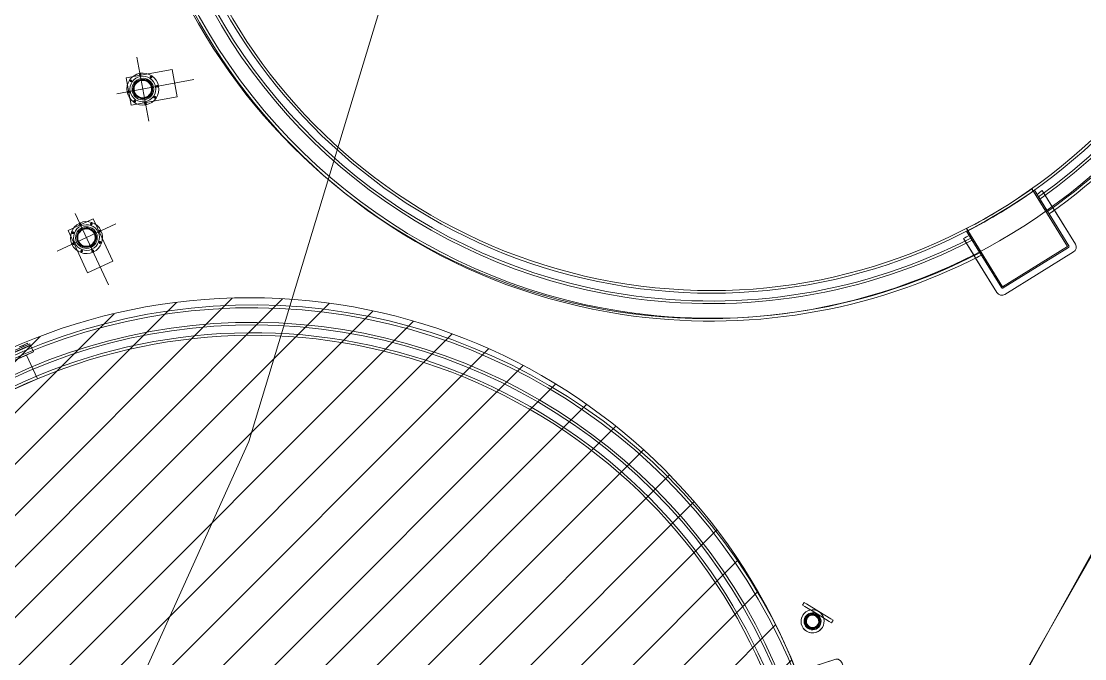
# Model space of a CAD drawing. Header units: metres. Extents: x -207 to 292, y -187 to 169.
# Drawn here: x -41.58 to -32.25, y -48.73 to -43.14 of the extents above; entities that cross this region are included whole.
import ezdxf

# ---------------------------------------------------------------- set-up
doc = ezdxf.new("R2010")
doc.units = ezdxf.units.M
for name, color, linetype, lineweight in [('C-TOPO', 7, 'Continuous', 9), ('C-TOPO-MAJR', 7, 'Continuous', 35), ('EQUIPOS PIS', 7, 'Continuous', 9), ('P-SANR-FIXT', 7, 'Continuous', 9), ('VEREDAS', 7, 'Continuous', 9)]:
    doc.layers.add(name, color=color, linetype=linetype, lineweight=lineweight)
doc.layers.add('PR10-ARQ-PL-001-Emplazamiento-C-1_dwg', color=7, linetype='Continuous', lineweight=9, true_color=0x767676)

# ---------------------------------------------------------------- blocks, each defined once
blk = doc.blocks.new('M_Estanque-Terraza - M_Estanque-Terraza-2331352-PLANTA EMPLAZAMIENTO ACTUALIZADO')
at = {"layer": 'P-SANR-FIXT'}
for p, q in [((-4.040416795202383, -2.859638459848837), (-4.465712095242936, -3.221935215639078)), ((-4.465712095242936, -3.221935215639078), (-4.040416795202383, -2.859638459848837)), ((-4.040416795202383, -2.859638459848837), (-4.465712095242935, -3.221935215639078)), ((-4.465712095242935, -3.221935215639078), (-4.040416795202383, -2.859638459848837)), ((-4.415126825659709, -3.252933119807108), (-3.975604335649138, -2.878516632692125)), ((-3.950353936854633, -2.872770385248484), (-4.407345126541831, -3.262067951980652)), ((-4.407345126541832, -3.262067951980653), (-3.967079772539975, -2.887018640533936)), ((-4.040416795202382, -2.859638459848837), (-4.175395265701847, -2.974622711870484)), ((-4.175395265701847, -2.974622711870484), (-4.040416795202382, -2.859638459848837)), ((-3.974151472842055, -2.877278980920369), (-4.142308672920273, -3.020527232300778)), ((-4.415126825659709, -3.252933119807109), (-4.007455510318372, -2.905649726450013)), ((-4.007455510318372, -2.905649726450013), (-4.415126825659709, -3.252933119807109)), ((-4.415126825659709, -3.252933119807109), (-4.007455510318371, -2.905649726450013)), ((-4.007455510318371, -2.905649726450013), (-4.415126825659709, -3.252933119807109)), ((-4.044317550173462, -2.937051431218491), (-4.161393721862911, -3.036785233071906)), ((-4.142308672920273, -3.020527232300778), (-4.00745551031839, -2.90564972644999)), ((-4.00745551031839, -2.90564972644999), (-4.142308672920273, -3.020527232300778)), ((-4.142308672920274, -3.020527232300779), (-4.026960435221602, -2.92226540739848)), ((-4.194497349752583, -2.990895224357112), (-4.465712095242935, -3.221935215639078)), ((-4.465712095242935, -3.221935215639078), (-4.194497349752583, -2.990895224357113)), ((-4.161393721862909, -3.036785233071905), (-4.415126825659709, -3.252933119807108)), ((-4.16139372186291, -3.036785233071906), (-4.41512682565971, -3.252933119807109)), ((-4.41512682565971, -3.252933119807109), (-4.16139372186291, -3.036785233071906)), ((-3.971765273346457, -3.773389296695103), (-4.407345126541831, -3.262067951980652)), ((-4.407345126541831, -3.262067951980652), (-3.971765273346457, -3.773389296695103)), ((-4.471350149641547, -3.292420762686673), (-4.011906419151343, -3.83175559273332)), ((-4.011906419151343, -3.83175559273332), (-4.471350149641547, -3.292420762686673)), ((-4.471350149641547, -3.292420762686673), (-4.011906419151343, -3.83175559273332)), ((-4.011906419151343, -3.83175559273332), (-4.471350149641547, -3.292420762686673)), ((-4.471350149641546, -3.292420762686673), (-4.011906419151342, -3.83175559273332)), ((-4.011906419151342, -3.83175559273332), (-4.471350149641546, -3.292420762686673)), ((-3.980900105520002, -3.78117099581298), (-4.416479958715376, -3.26984965109853)), ((-4.416479958715376, -3.26984965109853), (-3.980900105520002, -3.78117099581298)), ((-3.980900105520002, -3.78117099581298), (-4.416479958715375, -3.26984965109853)), ((-4.416479958715375, -3.26984965109853), (-3.980900105520002, -3.78117099581298)), ((-4.416479958715375, -3.26984965109853), (-3.980900105520002, -3.78117099581298)), ((-3.980900105520002, -3.78117099581298), (-4.416479958715375, -3.26984965109853)), ((-4.416479958715374, -3.26984965109853), (-3.980900105520002, -3.781170995812981)), ((-3.980900105520002, -3.781170995812981), (-4.416479958715374, -3.26984965109853)), ((3.616896543635101, -3.280770244174597), (3.462301177076958, -3.440858432617119)), ((3.616896543635101, -3.280770244174597), (3.462301177076958, -3.440858432617119)), ((3.54118734233202, -3.362348317609074), (3.616896543635134, -3.28077024417459)), ((-3.971765273346458, -3.773389296695103), (-3.518866512623485, -3.387577951740839)), ((-3.535820512493424, -3.40202057349086), (-3.971765273346457, -3.773389296695102)), ((-3.528679797437162, -3.411701441433038), (-3.96398357422858, -3.782524128868646)), ((-3.56049524269421, -3.438804098338843), (-3.96398357422858, -3.782524128868646)), ((-3.96398357422858, -3.782524128868646), (-3.56049524269421, -3.438804098338843)), ((-3.560495242694209, -3.438804098338843), (-3.96398357422858, -3.782524128868646)), ((-3.96398357422858, -3.782524128868646), (-3.560495242694209, -3.438804098338843)), ((-3.695203602239821, -3.553558250657354), (-3.527483943602543, -3.410682728165713)), ((-3.695203602239821, -3.553558250657354), (-3.560495242694213, -3.438804098338845)), ((-3.560495242694213, -3.438804098338845), (-3.695203602239821, -3.553558250657354)), ((3.462301177076986, -3.440858432617106), (3.54118734233202, -3.362348317609074)), ((3.462301177076986, -3.440858432617106), (3.630240040976676, -3.597463956752343)), ((3.825611749292637, -3.396797250733406), (3.585541558749922, -3.645397210477865)), ((3.825611749292635, -3.396797250733405), (3.585541558749921, -3.645397210477863)), ((3.779267649743269, -3.443141350282773), (3.630240040976615, -3.597463956752365)), ((3.779267649743269, -3.443141350282772), (3.630240040976616, -3.597463956752363)), ((3.869820985627201, -3.441006487067972), (3.631266744109884, -3.688036635642471)), ((3.869820985627201, -3.441006487067972), (3.631266744109884, -3.688036635642471)), ((3.633987757404742, -3.690574021589509), (3.87245178786179, -3.443637289302559)), ((3.633987757404744, -3.690574021589507), (3.872451787861789, -3.44363728930256)), ((-3.941420872103752, -3.837393647131926), (-3.520991015969288, -3.479241622173384)), ((-3.520991015969288, -3.479241622173384), (-3.941420872103752, -3.837393647131926)), ((-3.941420872103751, -3.837393647131926), (-3.520991015969288, -3.479241622173384)), ((-3.520991015969288, -3.479241622173384), (-3.941420872103751, -3.837393647131926)), ((-3.714268963433073, -3.569799480004647), (-3.597316679911884, -3.470171214895799)), ((-3.579978584807932, -3.455401393533686), (-3.695203602239822, -3.553558250657355)), ((-3.655800780078045, -3.594082158104051), (-3.520991015969287, -3.479241622173384)), ((-3.520991015969287, -3.479241622173384), (-3.655800780078045, -3.594082158104051)), ((3.881652700575787, -3.452838202016558), (3.643504172394239, -3.699448222133159)), ((3.881652700575787, -3.452838202016558), (3.643504172394239, -3.699448222133157)), ((-3.96398357422858, -3.782524128868646), (-3.714268963433072, -3.569799480004646)), ((-3.714268963433071, -3.569799480004646), (-3.96398357422858, -3.782524128868646)), ((-3.96398357422858, -3.782524128868646), (-3.714268963433071, -3.569799480004646)), ((-3.941420872103751, -3.837393647131926), (-3.674879928728476, -3.610335132587032)), ((-3.674879928728476, -3.610335132587032), (-3.941420872103751, -3.837393647131926)), ((3.630240040976676, -3.597463956752343), (3.585541558749945, -3.6453972104779)), ((3.705396087321405, -3.635357268047533), (3.681678967025035, -3.659917065070242)), ((3.705396087321405, -3.635357268047533), (3.681678967025035, -3.659917065070242)), ((3.709465301843394, -3.631143473056697), (3.685748181547023, -3.655703270079407)), ((3.709465301843394, -3.631143473056696), (3.685748181547023, -3.655703270079407)), ((3.585541558749945, -3.6453972104779), (3.631266744109917, -3.688036635642472)), ((3.633987757404741, -3.690574021589525), (3.643504172394256, -3.699448222133149)), ((3.667817215360306, -3.674271329121306), (3.653924047951126, -3.688658125128079)), ((3.653924047951159, -3.688658125128075), (3.661843194103412, -3.69630555567337)), ((3.661843194103367, -3.696305555673356), (3.675736361512547, -3.681918759666583)), ((3.681710382769485, -3.659884533114533), (3.667817215360306, -3.674271329121306)), ((3.675736361512548, -3.681918759666582), (3.689629528921727, -3.667531963659809)), ((3.68167896702509, -3.659917065070224), (3.689598113177343, -3.667564495615502)), ((3.68167896702509, -3.659917065070224), (3.689598113177343, -3.667564495615502)), ((3.68962952892177, -3.667531963659833), (3.681710382769517, -3.659884533114538)), ((3.689598113177277, -3.66756449561552), (3.713315233473648, -3.643004698592811)), ((3.689598113177277, -3.66756449561552), (3.713315233473648, -3.64300469859281)), ((3.693667327699266, -3.663350700624683), (3.717384447995637, -3.638790903601974)), ((3.693667327699265, -3.663350700624683), (3.717384447995636, -3.638790903601974))]:
    blk.add_line(p, q, dxfattribs=at)
at = {"layer": 'P-SANR-FIXT', "flags": 128}
for points in [[(-3.975604335649162, -2.878516632692142), (-3.983239514878572, -2.885020820874872), (-3.990874598344713, -2.89152492747964), (-3.998509586657818, -2.898028953026291), (-4.006144480397173, -2.904532898008303), (-4.013779280087912, -2.911036762873021), (-4.021413986368921, -2.917540548164694), (-4.029048599755545, -2.924044254322329), (-4.036683120826921, -2.930547881839276), (-4.044317550173461, -2.937051431218489)], [(-4.026960435221601, -2.92226540739848), (-4.021679741155123, -2.917766936974697), (-4.01639900266504, -2.913268428707733), (-4.011118219564208, -2.908769882438162), (-4.005837391664431, -2.904271298005666), (-4.000556518776451, -2.899772675249022), (-3.995275600709938, -2.895274014006096), (-3.98999463727349, -2.890775314113832), (-3.984713628274618, -2.88627657540826), (-3.979432573519741, -2.88177779772447), (-3.974151472842097, -2.877278980920319)], [(-3.967079772539974, -2.887018640533937), (-3.961504542546653, -2.882269263479516), (-3.955929264056569, -2.877519845112108), (-3.950353936854639, -2.872770385248488)], [(-3.597316679911883, -3.470171214895799), (-3.58969059613785, -3.463674774868235), (-3.582064454089319, -3.457178285198319), (-3.574438253391971, -3.450681745567171), (-3.566811993678642, -3.444185155662018), (-3.559185674622726, -3.437688515204629), (-3.551559295819152, -3.431191823849941), (-3.543932856935094, -3.424695081314432), (-3.536306357603394, -3.418198287285323), (-3.528679797437183, -3.411701441433058)], [(-3.527483943602548, -3.410682728165716), (-3.532733536325769, -3.415154704255416), (-3.537983100163989, -3.419626655738822), (-3.54323263522074, -3.424098582704125), (-3.548482141616922, -3.428570485254318), (-3.55373161947276, -3.433042363491821), (-3.55898106890781, -3.437514217518474), (-3.564230490040956, -3.441986047435556), (-3.569479882990424, -3.446457853343778), (-3.574729247873778, -3.450929635343289), (-3.579978584807932, -3.455401393533687)], [(-3.51886651262349, -3.387577951740844), (-3.524517877216599, -3.392392185657082), (-3.530169210460948, -3.397206392868215), (-3.535820512493421, -3.402020573490861)]]:
    blk.add_lwpolyline(points, dxfattribs=at)
at = {"layer": 'P-SANR-FIXT'}
for centre, radius, start, end in [((-1.696641881242665e-15, 0), 5.151627146850166, 8.142219984546603e-13, 180.0000000000002), ((-1.242570705970596e-15, 0), 5.151627146850166, 8.142219984546603e-13, 180.0000000000002), ((-1.242570705970596e-15, 0), 5.126627146850165, 359.9999999999996, 180.0000000000002), ((-1.656194243939091e-15, 0), 5.126627146850165, 359.9999999999996, 180.0000000000002), ((-2.165734258596785e-15, 0), 4.998277258842649, 359.9999999999996, 180.0000000000002), ((-2.165734258596785e-15, 0), 4.975544739836833, 359.9999999999991, 179.9999999999998), ((-3.248601387895178e-15, 0), 4.905907101428718, 1.017777498068325e-12, 180.0000000000002), ((-3.248601387895178e-15, 0), 4.88317458242289, 1.024138607431252e-12, 180.0000000000002), ((-1.696641881242665e-15, 0), 5.151627146850173, 179.9999999999999, 216.1201720375214), ((-1.242570705970596e-15, 0), 5.151627146850173, 179.9999999999999, 216.1201720375214), ((-1.242570705970596e-15, 0), 5.126627146850172, 180, 216.0991312427276), ((-1.656194243939091e-15, 0), 5.126627146850172, 180, 216.0991312427277), ((-1.624300693947589e-15, 0), 4.998277258842657, 180, 215.987783878764), ((-2.165734258596785e-15, 0), 4.975544739836832, 180, 215.9674621065571), ((-3.248601387895178e-15, 0), 4.905907101428718, 180.0000000000004, 5.088887490341627e-14), ((-3.248601387895178e-15, 0), 4.88317458242289, 180.0000000000004, 5.088887490341627e-14), ((-1.696641881242664e-15, 0), 5.151627146850165, 223.863765955861, 3.81666561775622e-14), ((-1.242570705970596e-15, 0), 5.151627146850165, 223.8637659558614, 5.088887490341627e-14), ((-1.242570705970596e-15, 0), 5.126627146850164, 223.8805470118528, 5.088887490341627e-14), ((-1.656194243939091e-15, 0), 5.126627146850164, 223.8805470118528, 5.088887490341627e-14), ((-2.165734258596785e-15, 0), 4.998277258842649, 223.9693490984683, 5.088887490341627e-14), ((-1.624300693947589e-15, 0), 4.975544739836824, 223.9855556571672, 359.9999999999993), ((-1.624300693947589e-15, -5.414335646491963e-15), 4.950000000000012, 215.2892676360974, 215.944402947308), ((-1.624300693947589e-15, -5.414335646491963e-15), 4.950000000000004, 215.289267636097, 215.9444029473076), ((-1.082867129298393e-15, -5.414335646491963e-15), 4.950000000000012, 215.2892676360974, 215.944402947308), ((-1.082867129298393e-15, -5.414335646491963e-15), 4.950000000000004, 215.289267636097, 215.9444029473076), ((-5.414335646491964e-16, -5.414335646491963e-15), 4.950000000000012, 215.2892676360974, 215.944402947308), ((-5.414335646491964e-16, -5.414335646491963e-15), 4.950000000000003, 215.289267636097, 215.9444029473076), ((-3.248601387895178e-15, 0), 4.908287668659788, 215.9062317935007, 224.0343856776587), ((0.03491037814524322, 0.02615400004515973), 4.950000000000012, 215.9127158314312, 216.0520336425471), ((-3.248601387895178e-15, 0), 4.884476012100338, 216.0253404395822, 223.9109628581406), ((-1.242897718946417e-15, 0), 5.126627146850172, 215.4667190775252, 216.0991312427276), ((-1.258406711240534e-15, 0), 5.126627146850166, 215.4667190775247, 216.0991312427272), ((-1.258406711240534e-15, 0), 5.151627146850173, 215.4908489971249, 216.1201720375214), ((-1.242897718946417e-15, 0), 5.151627146850166, 215.4908489971245, 216.120172037521), ((-4.433288348918444, -3.259997016362179), 0.05000000000000531, 130.4267163136498, 220.4267163136493), ((-4.433288348918444, -3.259997016362179), 0.05000000000000531, 130.4267163136498, 220.4267163136493), ((-4.433288348918444, -3.259997016362179), 0.05000000000000474, 130.4267163136493, 220.426716313649), ((-4.433288348918444, -3.259997016362179), 0.05000000000000474, 130.4267163136493, 220.426716313649), ((-4.433288348918443, -3.259997016362179), 0.05000000000000531, 130.4267163136498, 220.4267163136493), ((-4.433288348918443, -3.259997016362179), 0.05000000000000531, 130.4267163136498, 220.4267163136493), ((-4.407345126541832, -3.262067951980652), 0.01199999999999968, 130.4267163136519, 220.4267163136488), ((-4.407345126541832, -3.262067951980652), 0.01199999999999968, 130.4267163136503, 220.4267163136504), ((-4.407345126541831, -3.262067951980652), 0.01200000000000093, 130.4267163136522, 220.426716313649), ((-4.407345126541831, -3.262067951980652), 0.01200000000000026, 130.4267163136522, 220.426716313649), ((-4.407345126541831, -3.262067951980652), 0.01200000000000026, 130.4267163136528, 220.4267163136483), ((-4.407345126541831, -3.262067951980652), 0.01200000000000093, 130.4267163136522, 220.426716313649), ((-4.407345126541831, -3.262067951980652), 0.01200000000000093, 130.4267163136522, 220.426716313649), ((-4.407345126541831, -3.262067951980652), 0.01200000000000026, 130.4267163136528, 220.4267163136483), ((-1.624300693947589e-15, -5.414335646491963e-15), 4.950000000000011, 224.0039450770082, 224.6582919704757), ((-1.624300693947589e-15, -5.414335646491963e-15), 4.950000000000003, 224.0039450770077, 224.6582919704752), ((-1.082867129298393e-15, -5.414335646491963e-15), 4.950000000000011, 224.0039450770082, 224.6582919704757), ((-1.082867129298393e-15, -5.414335646491963e-15), 4.950000000000003, 224.0039450770077, 224.6582919704752), ((-5.414335646491964e-16, -5.414335646491963e-15), 4.950000000000011, 224.0039450770082, 224.6582919704757), ((-5.414335646491964e-16, -5.414335646491963e-15), 4.950000000000003, 224.0039450770077, 224.6582919704752), ((0.03491037814524322, 0.02615400004515973), 4.950000000000011, 223.8331395389415, 223.9722944382646), ((-1.242897718946415e-15, 0), 5.151627146850165, 223.8637659558602, 224.4923900501381), ((-1.258406711240532e-15, 0), 5.151627146850174, 223.8637659558607, 224.4923900501386), ((-1.258406711240532e-15, 0), 5.126627146850164, 223.8805470118516, 224.5122498991025), ((-1.242897718946415e-15, 0), 5.126627146850173, 223.8805470118521, 224.512249899103), ((-3.971765273346459, -3.773389296695103), 0.01199999999999963, 220.4267163136507, 310.426716313651), ((-3.971765273346459, -3.773389296695103), 0.01200000000000031, 220.4267163136487, 310.4267163136488), ((-3.971765273346458, -3.773389296695103), 0.01199999999999963, 220.4267163136507, 310.426716313651), ((-3.971765273346458, -3.773389296695103), 0.01199999999999997, 220.4267163136493, 310.4267163136496), ((-3.971765273346458, -3.773389296695103), 0.01199999999999997, 220.4267163136493, 310.4267163136496), ((-3.971765273346458, -3.773389296695103), 0.01199999999999997, 220.4267163136507, 310.4267163136496), ((-3.971765273346458, -3.773389296695103), 0.01199999999999997, 220.4267163136493, 310.4267163136496), ((-3.971765273346458, -3.773389296695103), 0.01199999999999997, 220.4267163136493, 310.4267163136496), ((-3.973844618428243, -3.799331846408827), 0.04999999999999809, 220.4267163136497, 310.4267163136496), ((-3.973844618428243, -3.799331846408827), 0.04999999999999809, 220.42671631365, 310.4267163136493), ((-3.973844618428243, -3.799331846408827), 0.04999999999999809, 220.4267163136497, 310.4267163136496), ((-3.973844618428243, -3.799331846408827), 0.04999999999999877, 220.4267163136504, 310.4267163136489), ((-3.973844618428242, -3.799331846408827), 0.04999999999999775, 220.4267163136498, 310.4267163136498), ((-3.973844618428242, -3.799331846408827), 0.04999999999999843, 220.4267163136506, 310.4267163136491)]:
    blk.add_arc(centre, radius, start, end, dxfattribs=at)
for centre, major_axis, ratio, start_param, end_param in [((0.0006866166117292522, 0.0005142145511236678), (-2.955066219970614, 3.944423570014109), 0.9956697135535815, 1.554547775760231, 1.556989900747394), ((0.001411537213606285, 0.00115859518208874), (-2.955605380118259, 3.945229623973812), 0.9956709452050666, 1.693391558944833, 1.695830507362701)]:
    blk.add_ellipse(centre, major_axis=major_axis, ratio=ratio, start_param=start_param, end_param=end_param, dxfattribs=at)
blk = doc.blocks.new('M_Conexión Tubería 01 - M_Conexión Tubería 01-2148525-PLANTA EMPLAZAMIENTO ACTUALIZADO')
at = {"layer": 'P-SANR-FIXT'}
for p, q in [((4.807982618820523e-19, 0.4560213596067047), (0, -0.2337193233431331)), ((-0.121056759530488, 0.2845488335453442), (-0.1223607600807408, -0.1248759958061844)), ((-0.1223607600807408, -0.1248759958061844), (-0.121056759530488, 0.2845488335453442)), ((-0.1210567595304881, 0.2845488335453442), (-0.1223607600807408, -0.1248759958061844)), ((-0.1223607600807408, -0.1248759958061844), (-0.1210567595304881, 0.2845488335453442)), ((0.1210567595304879, 0.2837777123542332), (-0.121056759530488, 0.2845488335453442)), ((-0.121056759530488, 0.2845488335453442), (0.1210567595304879, 0.2837777123542332)), ((0.1210567595304879, 0.2837777123542332), (-0.1210567595304881, 0.2845488335453442)), ((-0.1210567595304881, 0.2845488335453442), (0.1210567595304879, 0.2837777123542332)), ((0.1197527589802353, -0.1256471169972887), (0.1210567595304879, 0.2837777123542332)), ((0.1210567595304879, 0.2837777123542332), (0.1197527589802353, -0.1256471169972887)), ((0.1197527589802353, -0.1256471169972887), (0.1210567595304879, 0.2837777123542332)), ((0.1210567595304879, 0.2837777123542332), (0.1197527589802353, -0.1256471169972887)), ((-0.2852677441164753, -5.952338160474735e-19), (0, -9.217255125359901e-16)), ((0.2852677441164753, -5.952338160474735e-19), (0, -9.217255125359901e-16)), ((-0.1223607600807408, -0.1248759958061844), (0.1197527589802353, -0.1256471169972887)), ((0.1197527589802353, -0.1256471169972887), (-0.1223607600807408, -0.1248759958061844)), ((-0.1223607600807408, -0.1248759958061844), (0.1197527589802353, -0.1256471169972887)), ((0.1197527589802353, -0.1256471169972887), (-0.1223607600807408, -0.1248759958061844))]:
    blk.add_line(p, q, dxfattribs=at)
for centre, radius, start, end in [((-4.694572896239975e-19, 0), 0.1404376754616015, 4.071109992273301e-13, 180.0000000000003), ((-4.909815521444375e-19, 0), 0.1404376754616015, 4.071109992273301e-13, 180.0000000000003), ((-1.489132538099087e-19, 0), 0.1404376754616015, 4.071109992273301e-13, 180.0000000000003), ((-1.75697018796002e-19, 0), 0.1404376754616015, 4.071109992273301e-13, 180.0000000000003), ((-1.913208817045541e-19, 0), 0.1404376754616015, 4.071109992273301e-13, 180.0000000000003), ((-2.195926336343104e-19, 0), 0.1404376754616015, 4.071109992273301e-13, 180.0000000000003), ((-1.756970187960022e-19, 0), 0.1129167549637501, 4.071109992273301e-13, 180.0000000000001), ((-1.913208817045541e-19, 0), 0.1129167549637501, 4.071109992273301e-13, 180.0000000000001), ((-0.08958171441165648, 0.08958171441165631), 0.00799999999999999, 44.99999999999954, 224.9999999999987), ((-0.08958171441165648, 0.08958171441165631), 0.00800000000000001, 45.00000000000007, 224.9999999999991), ((-0.08958171441165658, 0.08958171441165622), 0.008, 44.99999999999957, 224.9999999999987), ((-0.08958171441165658, 0.08958171441165622), 0.008000000000000021, 45.00000000000011, 224.9999999999991), ((-0.08958171441165648, 0.08958171441165631), 0.007999999999999991, 224.9999999999993, 44.99999999999955), ((-0.08958171441165648, 0.08958171441165631), 0.00800000000000001, 224.9999999999997, 45), ((-0.08958171441165658, 0.08958171441165622), 0.007999999999999991, 224.9999999999994, 44.99999999999951), ((-0.08958171441165658, 0.08958171441165622), 0.007999999999999991, 224.9999999999997, 44.99999999999997), ((-1.102255932744489e-19, 0), 0.09511743380836475, 4.007498898644031e-13, 180.0000000000002), ((-1.489132538099087e-19, 0), 0.09511743380836475, 4.007498898644031e-13, 180.0000000000002), ((-0.08958171441165658, 0.08958171441165622), 0.005000000000000002, 44.9999999999995, 224.9999999999988), ((-0.08958171441165658, 0.08958171441165622), 0.005000000000000022, 44.99999999999989, 224.9999999999992), ((9.879739200808176e-15, 0.1266876754616023), 0.008000000000000038, 3.180554681463517e-13, 180.0000000000001), ((1.002355749141812e-14, 0.1266876754616023), 0.007999999999999998, 8.237636624990509e-13, 180.0000000000006), ((1.002355749141812e-14, 0.1266876754616023), 0.008000000000000038, 3.180554681463517e-13, 180.0000000000001), ((9.879739200808176e-15, 0.1266876754616023), 0.007999999999999998, 8.221733851583191e-13, 180.0000000000006), ((9.879739200808176e-15, 0.1266876754616023), 0.008000000000000005, 180.0000000000005, 359.9999999999994), ((1.002355749141812e-14, 0.1266876754616023), 0.00799999999999999, 180.0000000000009, 5.088887490341627e-14), ((1.002355749141812e-14, 0.1266876754616023), 0.008000000000000005, 180.0000000000005, 1.017777498068325e-13), ((9.879739200808176e-15, 0.1266876754616023), 0.007999999999999993, 180.0000000000008, 6.106664988409952e-13), ((1.002355749141812e-14, 0.1266876754616023), 0.004999999999999996, 1.660249543723956e-12, 180.000000000001), ((1.002355749141812e-14, 0.1266876754616023), 0.005000000000000011, 1.170444122778574e-12, 180.0000000000002), ((1.002355749141812e-14, 0.1266876754616023), 0.005000000000000016, 8.078608890917333e-13, 180.0000000000002), ((1.002355749141812e-14, 0.1266876754616023), 0.004999999999999998, 1.307207974081505e-12, 180.000000000001), ((1.002355749141812e-14, 0.1266876754616023), 0.005000000000000011, 1.170444122778574e-12, 180.0000000000002), ((1.002355749141812e-14, 0.1266876754616023), 0.004999999999999996, 1.660249543723956e-12, 180.000000000001), ((1.002355749141812e-14, 0.1266876754616023), 0.005000000000000004, 180.0000000000009, 5.59777623937579e-13), ((1.002355749141812e-14, 0.1266876754616023), 0.004999999999999986, 180.0000000000004, 1.017777498068325e-13), ((1.002355749141812e-14, 0.1266876754616023), 0.004999999999999986, 180.0000000000004, 1.017777498068325e-13), ((1.002355749141812e-14, 0.1266876754616023), 0.005000000000000004, 180.0000000000009, 5.59777623937579e-13), ((1.002355749141812e-14, 0.1266876754616023), 0.004999999999999986, 180.0000000000004, 359.9999999999994), ((1.002355749141812e-14, 0.1266876754616023), 0.004999999999999989, 180.000000000001, 5.088887490341627e-14), ((0.08958171441165441, 0.08958171441165154), 0.007999999999999991, 134.9999999999991, 314.9999999999987), ((0.08958171441165441, 0.08958171441165154), 0.007999999999999991, 134.9999999999995, 314.999999999999), ((0.08958171441165431, 0.08958171441165164), 0.008, 134.9999999999991, 314.9999999999986), ((0.08958171441165431, 0.08958171441165164), 0.007999999999999991, 134.9999999999994, 314.999999999999), ((0.08958171441165441, 0.08958171441165154), 0.00800000000000001, 314.9999999999986, 134.9999999999983), ((0.08958171441165441, 0.08958171441165154), 0.007999999999999991, 314.999999999999, 134.9999999999988), ((0.08958171441165431, 0.08958171441165164), 0.008, 314.9999999999986, 134.9999999999985), ((0.08958171441165431, 0.08958171441165164), 0.007999999999999991, 314.9999999999991, 134.9999999999989), ((0.08958171441165431, 0.08958171441165164), 0.005000000000000012, 314.9999999999985, 134.9999999999981), ((0.08958171441165431, 0.08958171441165164), 0.005000000000000002, 314.999999999999, 134.9999999999988), ((-4.694572896239975e-19, 0), 0.1404376754616015, 180.0000000000002, 1.017777498068325e-13), ((-4.909815521444375e-19, 0), 0.1404376754616015, 180.0000000000002, 1.017777498068325e-13), ((-1.489132538099087e-19, 0), 0.1404376754616015, 180.0000000000002, 1.017777498068325e-13), ((-1.75697018796002e-19, 0), 0.1404376754616015, 180.0000000000002, 1.017777498068325e-13), ((-1.913208817045541e-19, 0), 0.1404376754616015, 180.0000000000002, 1.017777498068325e-13), ((-2.195926336343104e-19, 0), 0.1404376754616015, 180.0000000000002, 1.017777498068325e-13), ((-0.1266876754615931, 1.078433293065306e-14), 0.008000000000000007, 90.00000000000061, 270.0000000000002), ((-0.1266876754615931, 1.078433293065306e-14), 0.007999999999999998, 90.00000000000097, 270.0000000000006), ((-0.1266876754615931, 1.091969132181535e-14), 0.008000000000000007, 90.00000000000061, 270.0000000000002), ((-0.1266876754615931, 1.091969132181535e-14), 0.007999999999999998, 90.00000000000097, 270.0000000000006), ((-0.1266876754615931, 1.091969132181535e-14), 0.005000000000000001, 90.00000000000006, 270), ((-0.1266876754615931, 1.091969132181535e-14), 0.005000000000000002, 90.00000000000037, 270.0000000000003), ((-0.1266876754615931, 1.078433293065306e-14), 0.007999999999999993, 270.0000000000001, 89.9999999999999), ((-0.1266876754615931, 1.078433293065306e-14), 0.008000000000000031, 270.0000000000007, 90.00000000000034), ((-0.1266876754615931, 1.091969132181535e-14), 0.007999999999999993, 270.0000000000001, 89.9999999999999), ((-0.1266876754615931, 1.091969132181535e-14), 0.008000000000000031, 270.0000000000007, 90.00000000000034), ((-0.1266876754615931, 1.091969132181535e-14), 0.004999999999999998, 270.0000000000002, 89.99999999999993), ((-0.1266876754615931, 1.091969132181535e-14), 0.005000000000000011, 270.0000000000007, 90.0000000000004), ((-1.756970187960022e-19, 0), 0.1129167549637501, 180.0000000000002, 1.526666247102488e-13), ((-1.913208817045541e-19, 0), 0.1129167549637501, 180.0000000000002, 1.526666247102488e-13), ((-1.102255932744489e-19, 0), 0.09511743380836474, 180.0000000000002, 5.088887490341627e-14), ((-1.489132538099087e-19, 0), 0.09511743380836474, 180.0000000000002, 5.088887490341627e-14), ((-0.08958171441165658, 0.08958171441165622), 0.004999999999999992, 224.9999999999989, 44.99999999999904), ((-0.08958171441165658, 0.08958171441165622), 0.005000000000000002, 224.9999999999995, 44.9999999999996), ((-4.694572896239978e-19, 0), 0.08511743380836281, 359.9999999999996, 179.9999999999998), ((-3.493639899714794e-19, 0), 0.08511743380836281, 359.9999999999996, 179.9999999999998), ((-3.483015126168794e-19, 0), 0.08511743380836281, 2.671665932429354e-13, 179.9999999999998), ((-3.657967806128369e-19, 0), 0.08511743380836267, 4.198332179531842e-13, 180.0000000000003), ((-2.195926336343104e-19, 0), 0.08511743380836269, 4.071109992273301e-13, 180.0000000000002), ((-3.329311993301213e-19, 0), 0.08511743380836267, 7.760553422770981e-13, 180.0000000000003), ((-4.694572896239978e-19, 0), 0.0851174338083628, 179.9999999999998, 359.9999999999992), ((-3.493639899714794e-19, 0), 0.08511743380836283, 179.9999999999998, 359.9999999999989), ((-3.483015126168794e-19, 0), 0.0851174338083628, 179.9999999999998, 359.9999999999985), ((-3.657967806128369e-19, 0), 0.08511743380836267, 180.0000000000002, 359.9999999999994), ((-2.195926336343104e-19, 0), 0.08511743380836267, 180.0000000000002, 5.088887490341627e-14), ((-3.329311993301213e-19, 0), 0.08511743380836267, 180.0000000000002, 359.999999999999), ((6.475419452195454e-21, 0), 0.08164200972660798, 359.9999999999996, 179.9999999999998), ((-9.806885139100636e-19, 0), 0.08164200972660787, 4.071109992273301e-13, 180.0000000000002), ((6.475419452195454e-21, 0), 0.08164200972660797, 179.9999999999998, 359.9999999999992), ((-9.806885139100636e-19, 0), 0.08164200972660786, 180.0000000000002, 5.088887490341627e-14), ((-1.557710568941704e-18, 0), 0.07664200972660785, 4.198332179531842e-13, 180.0000000000003), ((-1.557710568941704e-18, 0), 0.07664200972660799, 359.9999999999996, 179.9999999999998), ((-1.557710568941704e-18, 0), 0.07664200972660785, 4.198332179531842e-13, 180.0000000000003), ((-1.557710568941704e-18, 0), 0.07664200972660799, 359.9999999999996, 179.9999999999998), ((-1.557710568941704e-18, 0), 0.07664200972660788, 4.007498898644031e-13, 180.0000000000002), ((-1.557710568941704e-18, 0), 0.07664200972660799, 359.9999999999996, 179.9999999999998), ((-1.557710568941704e-18, 0), 0.07664200972660799, 359.9999999999996, 179.9999999999998), ((-1.557710568941704e-18, 0), 0.07664200972660788, 4.007498898644031e-13, 180.0000000000002), ((-1.557710568941704e-18, 0), 0.07664200972660787, 180.0000000000002, 359.9999999999994), ((-1.557710568941704e-18, 0), 0.07664200972660799, 179.9999999999998, 359.9999999999989), ((-1.557710568941704e-18, 0), 0.07664200972660787, 180.0000000000002, 359.9999999999994), ((-1.557710568941704e-18, 0), 0.07664200972660799, 179.9999999999998, 359.9999999999989), ((-1.557710568941704e-18, 0), 0.07664200972660787, 180.0000000000002, 359.999999999999), ((-1.557710568941704e-18, 0), 0.07664200972660798, 179.9999999999998, 359.9999999999985), ((-1.557710568941704e-18, 0), 0.07664200972660798, 179.9999999999998, 359.9999999999985), ((-1.557710568941704e-18, 0), 0.07664200972660787, 180.0000000000002, 359.999999999999), ((0.08958171441165431, 0.08958171441165164), 0.005000000000000012, 134.999999999999, 314.9999999999986), ((0.08958171441165431, 0.08958171441165164), 0.004999999999999992, 134.9999999999994, 314.999999999999), ((0.1266876754615873, 6.996336843201334e-15), 0.007999999999999991, 89.99999999999913, 269.9999999999986), ((0.1266876754615873, 6.996336843201334e-15), 0.00800000000000001, 89.99999999999946, 269.9999999999991), ((0.1266876754615873, 7.131695234363634e-15), 0.007999999999999991, 89.99999999999912, 269.9999999999986), ((0.1266876754615873, 7.131695234363634e-15), 0.00800000000000001, 89.99999999999946, 269.9999999999991), ((0.1266876754615873, 7.131695234363634e-15), 0.005000000000000001, 89.99999999999909, 269.9999999999987), ((0.1266876754615873, 7.131695234363634e-15), 0.005000000000000003, 89.99999999999974, 269.9999999999991), ((0.1266876754615873, 6.996336843201334e-15), 0.00799999999999999, 269.9999999999985, 89.99999999999832), ((0.1266876754615873, 6.996336843201334e-15), 0.00800000000000001, 269.9999999999989, 89.99999999999882), ((0.1266876754615873, 7.131695234363634e-15), 0.00799999999999999, 269.9999999999986, 89.99999999999832), ((0.1266876754615873, 7.131695234363634e-15), 0.00800000000000001, 269.9999999999989, 89.99999999999885), ((0.1266876754615873, 7.131695234363634e-15), 0.004999999999999998, 269.9999999999986, 89.99999999999834), ((0.1266876754615873, 7.131695234363634e-15), 0.005000000000000011, 269.9999999999991, 89.99999999999882), ((-0.08958171441165594, -0.08958171441165307), 0.00800000000000001, 135.0000000000002, 314.9999999999997), ((-0.08958171441165594, -0.08958171441165307), 0.00799999999999999, 135.0000000000007, 315.0000000000001), ((-0.08958171441165604, -0.08958171441165297), 0.00800000000000001, 135.0000000000002, 314.9999999999997), ((-0.08958171441165604, -0.08958171441165297), 0.008, 135.0000000000006, 315.0000000000001), ((-0.08958171441165594, -0.08958171441165307), 0.008, 315.0000000000001, 135), ((-0.08958171441165594, -0.08958171441165307), 0.00799999999999999, 315.0000000000005, 135.0000000000004), ((-0.08958171441165604, -0.08958171441165297), 0.008, 315.0000000000001, 135), ((-0.08958171441165604, -0.08958171441165297), 0.008, 315.0000000000005, 135.0000000000004), ((-0.08958171441165604, -0.08958171441165297), 0.005000000000000011, 135.0000000000001, 314.9999999999998), ((-0.08958171441165604, -0.08958171441165297), 0.005000000000000002, 135.0000000000005, 315.0000000000002), ((-0.08958171441165604, -0.08958171441165297), 0.005000000000000002, 315.0000000000001, 134.9999999999999), ((-0.08958171441165604, -0.08958171441165297), 0.004999999999999992, 315.0000000000005, 135.0000000000003), ((0.0895817144116576, -0.08958171441165932), 0.00799999999999999, 44.99999999999954, 224.9999999999988), ((0.0895817144116576, -0.08958171441165932), 0.00800000000000001, 45.00000000000001, 224.9999999999992), ((0.08958171441165749, -0.08958171441165942), 0.00799999999999999, 44.99999999999954, 224.9999999999988), ((0.08958171441165749, -0.08958171441165942), 0.008, 44.9999999999999, 224.9999999999992), ((0.0895817144116576, -0.08958171441165932), 0.007999999999999991, 224.9999999999989, 44.9999999999993), ((0.0895817144116576, -0.08958171441165932), 0.008, 224.9999999999994, 44.99999999999975), ((0.08958171441165749, -0.08958171441165942), 0.007999999999999991, 224.9999999999989, 44.99999999999923), ((0.08958171441165749, -0.08958171441165942), 0.00800000000000001, 224.9999999999995, 44.99999999999979), ((0.08958171441165749, -0.08958171441165942), 0.005000000000000002, 44.99999999999944, 224.9999999999988), ((0.08958171441165749, -0.08958171441165942), 0.005000000000000002, 44.99999999999989, 224.9999999999992), ((0.08958171441165749, -0.08958171441165942), 0.004999999999999982, 224.9999999999989, 44.99999999999887), ((0.08958171441165749, -0.08958171441165942), 0.005000000000000022, 224.9999999999996, 44.99999999999961), ((7.131695234363634e-15, -0.126687675461606), 0.008000000000000005, 359.9999999999996, 179.9999999999997), ((7.131695234363634e-15, -0.126687675461606), 0.007999999999999985, 4.707220928566004e-13, 180.0000000000003), ((7.275513524973575e-15, -0.126687675461606), 0.008000000000000005, 359.9999999999996, 179.9999999999997), ((7.275513524973575e-15, -0.126687675461606), 0.007999999999999985, 4.770832022195275e-13, 180.0000000000003), ((7.131695234363634e-15, -0.126687675461606), 0.008000000000000004, 179.9999999999997, 359.9999999999988), ((7.131695234363634e-15, -0.126687675461606), 0.007999999999999978, 180.0000000000002, 359.9999999999994), ((7.275513524973575e-15, -0.126687675461606), 0.008000000000000004, 179.9999999999997, 359.9999999999988), ((7.275513524973575e-15, -0.126687675461606), 0.007999999999999978, 180.0000000000002, 359.9999999999993), ((7.275513524973575e-15, -0.126687675461606), 0.005000000000000007, 359.9999999999996, 179.9999999999996), ((7.275513524973575e-15, -0.126687675461606), 0.005000000000000006, 2.798888119687895e-13, 180.0000000000003), ((7.275513524973575e-15, -0.126687675461606), 0.005, 179.9999999999997, 359.9999999999991), ((7.275513524973575e-15, -0.126687675461606), 0.004999999999999999, 180.0000000000003, 359.9999999999994)]:
    blk.add_arc(centre, radius, start, end, dxfattribs=at)
blk = doc.blocks.new('M_Tuberia Alimentación-04 - M_Tuberia Alimentación-04-2210629-PLANTA EMPLAZAMIENTO ACTUALIZADO')
at = {"layer": 'P-SANR-FIXT'}
for p, q in [((-0.1497388980082233, -0.07543823815694359), (-0.1497388980082233, -0.1028066772740441)), ((-0.1261360101369423, -0.07543823815699191), (-0.1497388980082514, -0.07543823815699191)), ((-2.165734258596785e-15, -0.07543823815699191), (-0.1261360101369424, -0.07543823815699191)), ((-0.1261360101369425, -0.07543823815699191), (2.165734258596785e-15, -0.07543823815699191)), ((0.1261360101369422, -0.07543823815699191), (-2.165734258596785e-15, -0.07543823815699191)), ((2.165734258596785e-15, -0.07543823815699191), (0.1261360101369425, -0.07543823815699191)), ((0.1497388980082514, -0.07543823815699191), (0.1261360101369422, -0.07543823815699191)), ((0.1497388980082926, -0.1028066772740095), (0.1497388980082926, -0.07543823815696092)), ((-0.1497388980082514, -0.1028066772740843), (-0.1261360101369421, -0.1028066772740843)), ((2.165734258596785e-15, -0.1028066772740843), (-0.1261360101369425, -0.1028066772740843)), ((-0.1261360101369424, -0.1028066772740843), (-2.165734258596785e-15, -0.1028066772740843)), ((0.1261360101369425, -0.1028066772740843), (2.165734258596785e-15, -0.1028066772740843)), ((-2.165734258596785e-15, -0.1028066772740843), (0.1261360101369422, -0.1028066772740843)), ((0.1261360101369421, -0.1028066772740843), (0.1497388980082514, -0.1028066772740843))]:
    blk.add_line(p, q, dxfattribs=at)
for centre, radius, start, end in [((-5.95628119143161e-16, 0), 0.1011360101369438, 359.9999999999996, 179.9999999999998), ((-5.141653318819093e-16, 0), 0.1011360101369436, 4.007498898644031e-13, 180.0000000000002), ((-3.443067541882518e-16, 0), 0.1011360101369436, 4.007498898644031e-13, 180.0000000000002), ((-2.541777129630463e-16, 0), 0.1011360101369436, 4.007498898644031e-13, 180.0000000000002), ((-5.95628119143161e-16, 0), 0.1011360101369438, 179.9999999999998, 359.9999999999992), ((-5.141653318819093e-16, 0), 0.1011360101369436, 180.0000000000002, 5.088887490341627e-14), ((-3.443067541882518e-16, 0), 0.1011360101369436, 180.0000000000002, 5.088887490341627e-14), ((-2.541777129630463e-16, 0), 0.1011360101369436, 180.0000000000002, 5.088887490341627e-14), ((-5.141653318819093e-16, 0), 0.07431454664681815, 4.071109992273301e-13, 180.0000000000002), ((-3.443067541882516e-16, 0), 0.07431454664681815, 4.071109992273301e-13, 180.0000000000002), ((-5.141653318819093e-16, 0), 0.07431454664681814, 180.0000000000002, 5.088887490341627e-14), ((-3.443067541882516e-16, 0), 0.07431454664681814, 180.0000000000002, 5.088887490341627e-14), ((-2.681567794850715e-16, 0), 0.06651828676910217, 359.9999999999996, 179.9999999999998), ((-2.526522263161353e-16, 0), 0.06651828676910208, 4.007498898644031e-13, 180.0000000000002), ((-2.681567794850715e-16, 0), 0.06651828676910217, 179.9999999999998, 359.9999999999992), ((-2.526522263161353e-16, 0), 0.06651828676910206, 180.0000000000002, 5.088887490341627e-14), ((-2.526522263161352e-16, 0), 0.05974962430035019, 4.134721085902572e-13, 180.0000000000002), ((-1.627273256316785e-16, 0), 0.05974962430035018, 4.134721085902572e-13, 180.0000000000002), ((-2.526522263161352e-16, 0), 0.05974962430035018, 180.0000000000002, 2.035554996136651e-13), ((-1.627273256316785e-16, 0), 0.05974962430035018, 180.0000000000002, 2.035554996136651e-13), ((0, 0), 0.05724962430035028, 359.9999999999996, 179.9999999999998), ((0, 0), 0.0572496243003502, 4.071109992273301e-13, 180.0000000000002), ((0, 0), 0.05724962430035026, 179.9999999999998, 359.9999999999994), ((0, 0), 0.05724962430035019, 180.0000000000002, 2.035554996136651e-13), ((-9.777554555392722e-16, 0), 0.05474962430035028, 359.9999999999996, 179.9999999999997), ((-4.043365324442325e-16, 0), 0.05474962430035021, 4.071109992273301e-13, 180.0000000000002), ((-9.777554555392722e-16, 0), 0.05474962430035028, 179.9999999999998, 359.9999999999994), ((-4.043365324442325e-16, 0), 0.05474962430035019, 180.0000000000002, 1.526666247102488e-13)]:
    blk.add_arc(centre, radius, start, end, dxfattribs=at)
blk = doc.blocks.new('YADRAN_LASQUEMAS_ARQ_MO_002_TERRAZAS_rvt-1-PLANTA EMPLAZAMIENTO ACTUALIZADO')
at = {"layer": 'P-SANR-FIXT', "lineweight": 9}
for name, p, rotation in [('M_Estanque-Terraza - M_Estanque-Terraza-2331352-PLANTA EMPLAZAMIENTO ACTUALIZADO', (-35.525904248667, -40.61359793900521), 81.30156703698499), ('M_Conexión Tubería 01 - M_Conexión Tubería 01-2148525-PLANTA EMPLAZAMIENTO ACTUALIZADO', (-40.50901624873251, -43.72981201098892), 280.5924839873556), ('M_Estanque-Terraza - M_Estanque-Terraza-2331352-PLANTA EMPLAZAMIENTO ACTUALIZADO', (-39.54668689923015, -50.77411639748594), 157.5555813606293), ('M_Conexión Tubería 01 - M_Conexión Tubería 01-2148525-PLANTA EMPLAZAMIENTO ACTUALIZADO', (-41.00348929853825, -45.03219707111072), 204.9999999999999), ('M_Tuberia Alimentación-04 - M_Tuberia Alimentación-04-2210629-PLANTA EMPLAZAMIENTO ACTUALIZADO', (-34.63440667115527, -48.39828962321882), 148.4099999999993)]:
    blk.add_blockref(name, p, dxfattribs=dict(at, rotation=rotation))
blk = doc.blocks.new('PR10-ARQ-PL-001-Emplazamiento-C-1_dwg-674643-PLANTA EMPLAZAMIENTO ACTUALIZADO')
at = {"lineweight": 9, "true_color": 0x0000ff}
h = blk.add_hatch(dxfattribs=at)
h.set_pattern_fill('FP_4', color=5, style=0, pattern_type=2)
h.set_pattern_definition([(45, (0, 0), (-0.2245064030267289, 0.2245064030267289), [])])
h.paths.add_polyline_path([(-39.57342253014451, -55.85470685876911), (-39.29095815834258, -55.84630093886245), (-39.0689126302172, -55.8299218767082), (-38.81817730737163, -55.79899662425125), (-38.56926143641938, -55.75580562345145), (-38.32276467749605, -55.70045292521291), (-38.07928086288441, -55.63307187903391), (-37.83939656642059, -55.55382481175661), (-37.6036896903861, -55.46290263650734), (-37.37272807329077, -55.36052439277002), (-37.14706812190011, -55.24693671870121), (-36.92725347080244, -55.1224132569568), (-36.71381367274581, -54.98725399546306), (-36.50726292289873, -54.84178454471949), (-36.30809882010944, -54.68635535337462), (-36.11680116814616, -54.52134086396432), (-35.93383081980823, -54.34713861084714), (-35.75962856669105, -54.16416826250921), (-35.59461407728075, -53.97287061054593), (-35.43918488593584, -53.77370650775661), (-35.29371543519231, -53.5671557579096), (-35.15855617369857, -53.35371595985289), (-35.03403271195413, -53.13390130875526), (-34.92044503788528, -52.9082413573646), (-34.81806679414802, -52.67727974026931), (-34.72714461889873, -52.44157286423481), (-34.64789755162143, -52.20168856777099), (-34.58051650544245, -51.95820475315935), (-34.52516380720388, -51.71170799423599), (-34.48197280640412, -51.46279212328373), (-34.45104755394713, -51.21205680043817), (-34.43246255147491, -50.96010606905381), (-34.42855241619807, -50.61426898447577), (-34.43246255147491, -50.45498773196791), (-34.45104755394713, -50.20303700058356), (-34.48197280640409, -49.95230167773799), (-34.52516380720385, -49.70338580678574), (-34.58051650544242, -49.45688904786241), (-34.64789755162143, -49.21340523325076), (-34.72714461889869, -48.97352093678695), (-34.81806679414799, -48.73781406075245), (-34.92044503788528, -48.50685244365717), (-35.0340327119541, -48.28119249226646), (-35.15855617369854, -48.06137784116883), (-35.30205862839905, -47.83609161897179), (-35.4391848859358, -47.64138729326512), (-35.59461407728069, -47.44222319047575), (-35.79313408280947, -47.21573359440308), (-35.93383081980816, -47.06795519017458), (-36.11680116814609, -46.89375293705741), (-36.30809882010936, -46.72873844764711), (-36.5072629228987, -46.5733092563022), (-36.71381367274574, -46.42783980555867), (-36.92725347080241, -46.29268054406492), (-37.14706812190007, -46.16815708232048), (-37.3727280732907, -46.05456940825167), (-37.60368969038603, -45.95219116451438), (-37.83939656642052, -45.86126898926508), (-38.07928086288437, -45.78202192198778), (-38.32276467749598, -45.7146408758088), (-38.56926143641932, -45.65928817757024), (-38.81817730737156, -45.61609717677048), (-39.06891263021713, -45.58517192431349), (-39.32086336160149, -45.56658692184126), (-39.57342253014444, -45.56038694225255), (-39.82598169868739, -45.56658692184126), (-40.07793243007171, -45.58517192431349), (-40.32866775291731, -45.61609717677045), (-40.57758362386956, -45.6592881775702), (-40.82408038279293, -45.71464087580877), (-41.06756419740454, -45.78202192198775), (-41.30744849386836, -45.86126898926508), (-41.54315536990285, -45.95219116451435), (-41.77411698699817, -46.05456940825163), (-41.99977693838884, -46.16815708232045), (-42.21959158948651, -46.29268054406485), (-42.43303138754317, -46.42783980555863), (-42.63958213739022, -46.57330925630216), (-42.83874624017951, -46.72873844764707), (-43.03004389214279, -46.89375293705734), (-43.21301424048075, -47.06795519017452), (-43.3872164935979, -47.25092553851244), (-43.55223098300819, -47.44222319047572), (-43.70766017435311, -47.64138729326505), (-43.85312962509667, -47.84793804311205), (-43.98828888659038, -48.06137784116876), (-44.11281234833482, -48.28119249226639), (-44.22640002240367, -48.50685244365706), (-44.32877826614092, -48.73781406075235), (-44.41970044139022, -48.97352093678688), (-44.53769427164224, -49.35341804379504), (-44.56632855484653, -49.4568890478623), (-44.6216812530851, -49.70338580678567), (-44.66487225388489, -49.95230167773792), (-44.69579750634181, -50.20303700058352), (-44.71829264409092, -50.61426898447577), (-44.72058248840275, -50.70754690051083), (-44.71438250881407, -50.96010606905378), (-44.69579750634181, -51.2120568004381), (-44.66487225388489, -51.4627921232837), (-44.6216812530851, -51.71170799423595), (-44.56632855484653, -51.95820475315928), (-44.49894750866752, -52.20168856777093), (-44.41970044139025, -52.44157286423478), (-44.32877826614096, -52.67727974026927), (-44.2264000224037, -52.90824135736452), (-44.11281234833485, -53.13390130875519), (-43.96376313752876, -53.39244634997971), (-43.85312962509667, -53.56715575790957), (-43.70766017435314, -53.77370650775657), (-43.55223098300826, -53.9728706105459), (-43.38721649359793, -54.16416826250918), (-43.21301424048079, -54.34713861084714), (-43.03004389214282, -54.52134086396428), (-42.78878223387569, -54.72534764660112), (-42.63958213739025, -54.84178454471946), (-42.43303138754321, -54.98725399546302), (-42.21959158948653, -55.12241325695677), (-41.99977693838888, -55.24693671870117), (-41.77411698699824, -55.36052439277002), (-41.54315536990292, -55.46290263650731), (-41.30744849386843, -55.55382481175658), (-41.06756419740461, -55.63307187903391), (-40.82408038279296, -55.70045292521288), (-40.57758362386963, -55.75580562345145), (-40.32866775291738, -55.79899662425125), (-40.07793243007181, -55.8299218767082), (-39.82598169868746, -55.84850687918039)])
at = {"layer": 'C-TOPO', "flags": 128}
for points in [[(-40.37416816406257, -68.51514349365256), (-38.64909439086921, -64.2454273681642), (-37.26418125000007, -60.81765054931655), (-36.20617606201179, -58.1304471313478), (-34.69376372680668, -54.28910020751964), (-34.24820022583015, -53.15742509765639), (-34.18605053100597, -52.92548111572276), (-34.80862880859382, -52.63516860351577), (-33.4284804931641, -49.6754283325196), (-33.26539044799809, -49.75147485351573), (-32.69527175903324, -48.72296088867198), (-31.74366240234385, -47.00620521240241)], [(-43.88589334716807, -77.29448668212909), (-42.56551812744151, -73.993534680176), (-40.5389906616212, -68.92720206298839), (-40.37416816406257, -68.51514349365256), (-38.64909439086921, -64.2454273681642), (-37.26418125000007, -60.81765054931655), (-36.20617606201179, -58.1304471313478), (-34.69376372680668, -54.28910020751964), (-34.24820022583015, -53.15742509765639), (-34.18605053100597, -52.92548111572276), (-34.80862880859382, -52.63516860351577), (-33.4284804931641, -49.6754283325196), (-33.26539044799809, -49.75147485351573), (-32.69527175903324, -48.72296088867198), (-31.74366240234385, -47.00620521240241), (-29.80782242431648, -42.1357676147462), (-28.61768111572273, -39.1414480590821), (-28.36526629028331, -38.5167024719239), (-28.32204430276155, -38.40972428671717)]]:
    blk.add_lwpolyline(points, dxfattribs=at)
at = {"layer": 'C-TOPO-MAJR', "color": 1, "lineweight": 9, "true_color": 0xff0000, "flags": 128}
blk.add_lwpolyline([(-29.94409430799051, -80.15500673947912), (-45.42455090901198, -80.01610353510549), (-46.80735734299641, -80.38233939712012), (-46.81593735062339, -80.37861940971727), (-47.06501568191872, -80.27062786763221), (-47.32529262686662, -80.15778100332274), (-47.69913987262548, -79.99569407924629), (-49.70226922231147, -78.43057860846011), (-50.04944445503068, -78.48152134196873), (-50.02695525945416, -78.42766526215922), (-49.96671694036196, -78.231226323861), (-49.95614507588522, -78.11786821072869), (-49.84667712694063, -77.83977294572296), (-49.02073070096539, -74.58876467874123), (-43.51786333772259, -57.20132419455207), (-42.17284690725938, -52.81518587635909), (-40.86866822979002, -49.67736581587837), (-39.57813616437558, -46.81978340616789), (-33.02330195046788, -25.18497132010594)], dxfattribs=at)
at = {"layer": 'EQUIPOS PIS'}
for centre, radius in [((-35.55520103804768, -40.59569975852966), 5.14715995825828), ((-39.57342253014446, -50.70754690051079), 5.147159958258276)]:
    blk.add_circle(centre, radius, dxfattribs=at)
at = {"layer": 'VEREDAS', "flags": 128}
blk.add_lwpolyline([(-31.29101668380201, -45.87374777197838), (-31.73564541317522, -47.03582305908203), (-33.29075819417834, -49.75900987029076), (-33.56064917802811, -49.8418540585041), (-34.44341177746654, -52.24590349912643), (-34.19480753205717, -53.11809661149979), (-44.301129463166, -78.25473136663437), (-43.88662930190564, -79.09849655151368)], dxfattribs=at)

msp = doc.modelspace()

# ---------------------------------------------------------------- linework, layer by layer
at = {"layer": 'C-TOPO'}
for p, q in [((-32.69527175903324, -48.72296088867195), (-31.74366240234379, -47.00620521240238)), ((-31.74366240234379, -47.00620521240238), (-32.69527175903324, -48.72296088867195)), ((-33.26539044799809, -49.75147485351566), (-32.69527175903324, -48.72296088867195)), ((-32.69527175903324, -48.72296088867195), (-33.26539044799809, -49.75147485351566))]:
    msp.add_line(p, q, dxfattribs=at)
at = {"layer": 'C-TOPO-MAJR', "color": 1, "lineweight": 9, "true_color": 0xff0000, "flags": 128}
msp.add_lwpolyline([(-49.96671694036196, -78.231226323861), (-49.95614507588522, -78.11786821072869), (-49.84667712694063, -77.83977294572296), (-49.02073070096539, -74.58876467874123), (-43.51786333772259, -57.20132419455207), (-42.17284690725938, -52.81518587635909), (-40.86866822979002, -49.67736581587837), (-39.57813616437558, -46.81978340616789), (-33.02330195046788, -25.18497132010594)], dxfattribs=at)

# ---------------------------------------------------------------- block references
at = {"lineweight": 5}
msp.add_blockref('YADRAN_LASQUEMAS_ARQ_MO_002_TERRAZAS_rvt-1-PLANTA EMPLAZAMIENTO ACTUALIZADO', (0, 0), dxfattribs=at)
at = {"layer": 'PR10-ARQ-PL-001-Emplazamiento-C-1_dwg', "color": 7}
msp.add_blockref('PR10-ARQ-PL-001-Emplazamiento-C-1_dwg-674643-PLANTA EMPLAZAMIENTO ACTUALIZADO', (0, 0), dxfattribs=at)

doc.saveas('drawing.dxf')
